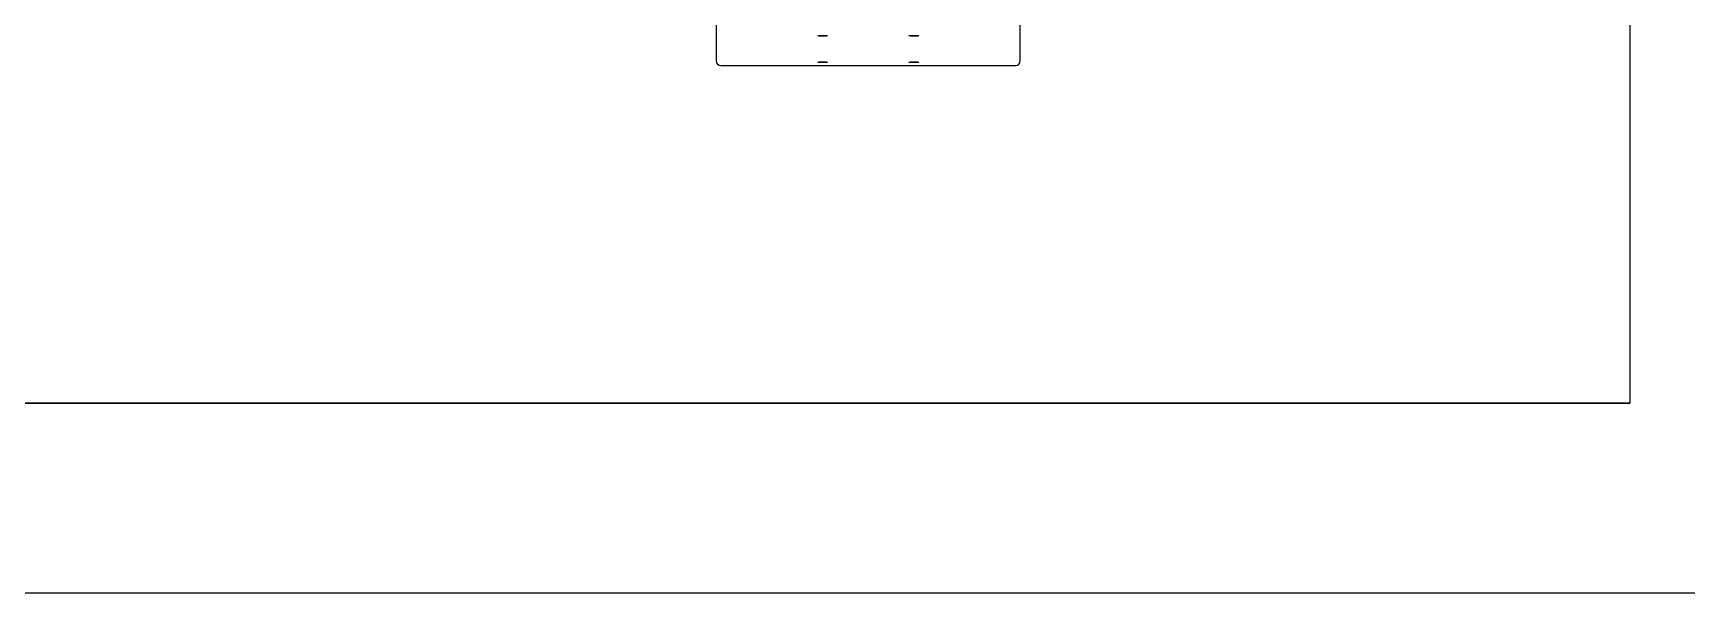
# Model space of a CAD drawing. Header units: millimetres. Extents: x -396 to 32754, y 354 to 22128.
# Drawn here: x 13427 to 15604, y 354 to 1091 of the extents above; entities that cross this region are included whole.
import ezdxf

# ---------------------------------------------------------------- set-up
doc = ezdxf.new("R2010")
doc.units = ezdxf.units.MM
for name, color, linetype in [('equipments', 250, 'Continuous'), ('furniture', 26, 'Continuous'), ('walls', 5, 'Continuous')]:
    doc.layers.add(name, color=color, linetype=linetype)

# ---------------------------------------------------------------- blocks, each defined once
blk = doc.blocks.new('Fit13')
at = {"layer": 'equipments'}
for p, q in [((-200, 58.3), (-200, 6)), ((200, 6), (200, 58.3)), ((-194, 0), (194, 0))]:
    blk.add_line(p, q, dxfattribs=at)
for centre, major_axis, ratio, start_param, end_param in [((-60, 39.2), (6.5, 0), 0.087156, 1.570796326794899, 7.853981633974485), ((60, 39.2), (6.5, 0), 0.087156, 1.570796326794899, 7.853981633974485), ((-194, 6), (6, 0), 0.996195, 3.141593, 4.712389), ((-60, 4.4), (6.5, 0), 0.087156, 1.570796326794899, 7.853981633974485), ((60, 4.4), (6.5, 0), 0.087156, 1.570796326794899, 7.853981633974485), ((194, 6), (6, 0), 0.996195, -1.570796, 0)]:
    blk.add_ellipse(centre, major_axis=major_axis, ratio=ratio, start_param=start_param, end_param=end_param, dxfattribs=at)

msp = doc.modelspace()

# ---------------------------------------------------------------- linework, layer by layer
at = {"layer": 'walls'}
for points in [[(-296.4, 7529), (-296.4, 604), (-296.4, 354), (21593.2, 354.1)], [(16378.6, 1329), (15528.6, 1329), (15528.6, 604), (378.6, 604)]]:
    msp.add_lwpolyline(points, dxfattribs=at)
msp.add_lwpolyline([(15528.6, 604), (15528.6, 604), (378.6, 604)], close=True, dxfattribs=at)

# ---------------------------------------------------------------- block references
at = {"layer": 'furniture'}
msp.add_blockref('Fit13', (14526.2, 1048.2), dxfattribs=at)

doc.saveas('drawing.dxf')
